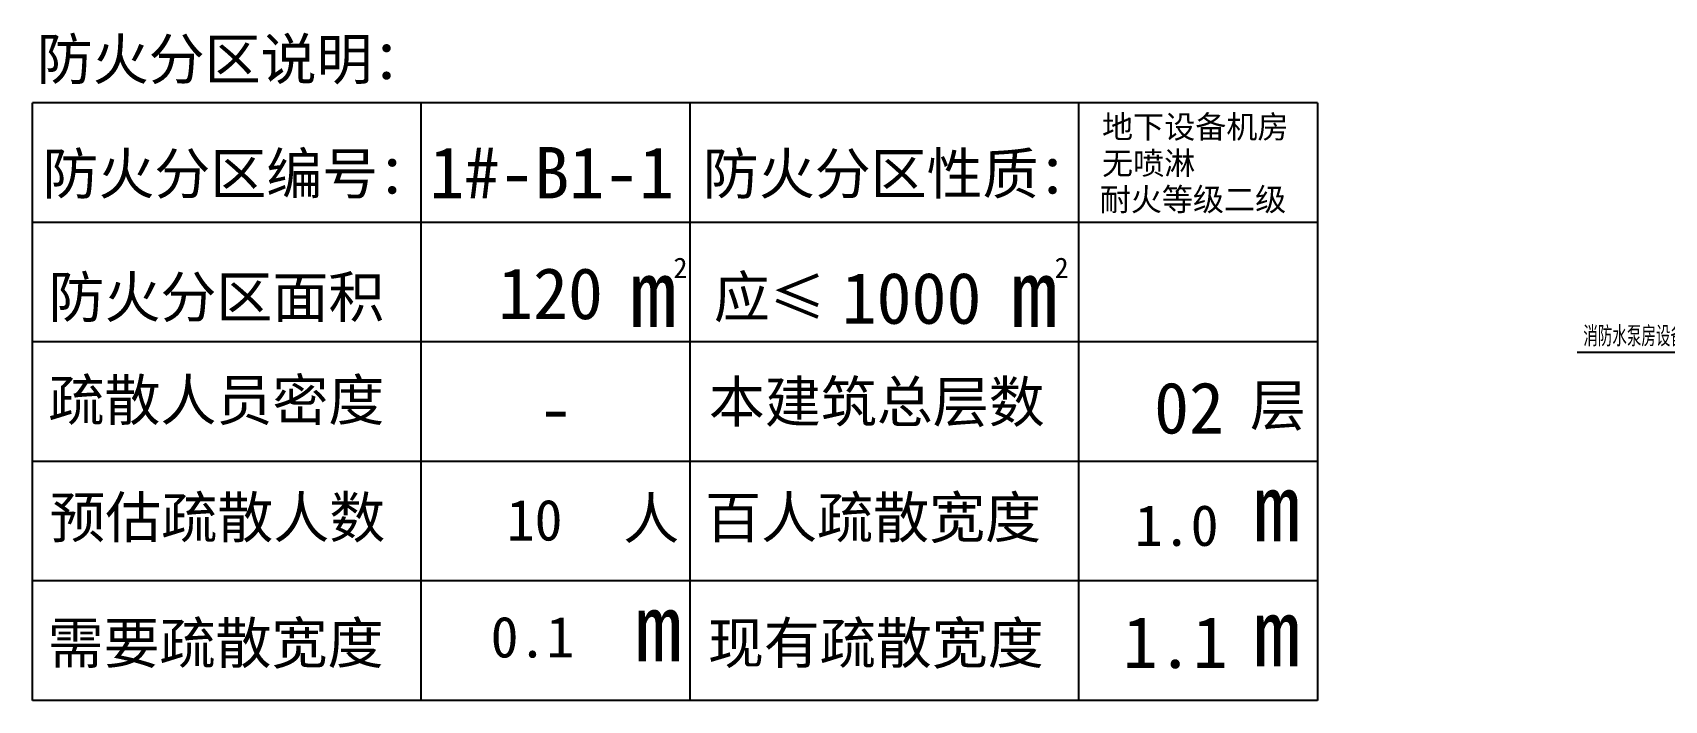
# Model space of a CAD drawing. Extents: x -821772 to -21949, y 506164 to 1049594.
# Drawn here: x -205852 to -178549, y 849330 to 860506 of the extents above; entities that cross this region are included whole.
import ezdxf
from ezdxf.xclip import XClip

# ---------------------------------------------------------------- set-up
doc = ezdxf.new("R2010")
doc.units = 0
doc.header["$LTSCALE"] = 1000
doc.header["$MEASUREMENT"] = 0
doc.header["$XCLIPFRAME"] = 2
for name, color, linetype in [('10平面20250807_t3$0$PUB_TEXT', 8, 'Continuous'), ('10平面20250807_t3$0$建-标高', 8, 'Continuous'), ('DIM_SYMB', 3, 'Continuous'), ('SPACE', 7, 'Continuous')]:
    doc.layers.add(name, color=color, linetype=linetype)
doc.styles.add('10平面20250807_t3$0$A-STANDARD', font='SIMPLEX', dxfattribs={"bigfont": 'GBCBIG'})
doc.styles.add('分区$0$黑体', font='')
doc.styles.get('分区$0$黑体').set_extended_font_data('SimHei')

# ---------------------------------------------------------------- blocks, each defined once
blk = doc.blocks.new('121342115423wertwert')
for p, q in [((2764085, 1921579), (2764085, 1931579)), ((2770585, 1921579), (2770585, 1931579)), ((2775085, 1921579), (2775085, 1931579)), ((2781585, 1931579), (2781585, 1921579)), ((2785585, 1931579), (2785585, 1921579))]:
    blk.add_line(p, q)
for points in [[(2785585, 1931579), (2764085, 1931579)], [(2785585, 1929579), (2764085, 1929579)], [(2785585, 1927579), (2764085, 1927579)], [(2785585, 1925579), (2764085, 1925579)], [(2785585, 1923579), (2764085, 1923579)], [(2785585, 1921579), (2764085, 1921579)]]:
    blk.add_lwpolyline(points)
at = {"style": '分区$0$黑体'}
for s, height, p in [('防火分区说明：', 686.6, (2764153, 1931970)), ('防火分区编号：', 686.6, (2764248, 1930053)), ('防火分区性质：', 686.6, (2775298, 1930053)), ('防火分区面积', 686.6, (2764350, 1927988)), ('2', 344, (2774808, 1928647)), ('应≤', 686.6, (2775484, 1927988)), ('2', 344, (2781186, 1928647)), ('m', 1144, (2774075, 1927827)), ('m', 1144, (2780452, 1927827)), ('疏散人员密度', 686.6, (2764350, 1926264)), ('本建筑总层数', 686.6, (2775400, 1926234)), ('层', 687, (2784454, 1926176)), ('预估疏散人数', 686.6, (2764366, 1924299)), ('人', 687, (2773967, 1924284)), ('百人疏散宽度', 686.6, (2775339, 1924299)), ('m', 1144, (2784513, 1924241)), ('需要疏散宽度', 686.6, (2764336, 1922197)), ('m', 1144, (2774164, 1922234)), ('现有疏散宽度', 686.6, (2775384, 1922197)), ('m', 1144, (2784513, 1922149))]:
    blk.add_text(s, height=height, dxfattribs=at).set_placement(p)
at = {"layer": 'SPACE', "color": 4, "style": '分区$0$黑体'}
blk.add_text('1.0', height=686.6, dxfattribs=at).set_placement((2782528, 1924165))
blk = doc.blocks.new('10平面20250807_t3')
at = {"layer": '10平面20250807_t3$0$建-标高'}
blk.add_line((-175040, 855150), (-180010, 855150), dxfattribs=at)
at = {"layer": '10平面20250807_t3$0$PUB_TEXT', "style": '10平面20250807_t3$0$A-STANDARD'}
blk.add_text('消防水泵房设备基础示意，定位详见水专业', height=337.589, dxfattribs=at).set_placement((-179905, 855255))

msp = doc.modelspace()

# ---------------------------------------------------------------- block references
at = {"ltscale": 100}
ref = msp.add_blockref('10平面20250807_t3', (0, 0), dxfattribs=at)
XClip(ref).set_block_clipping_path([(-386212.6353242097, 506163.79756496), (-21948.7593967821, 884998.2285294847)])

# ---------------------------------------------------------------- next in the draw order: linework, layer by layer
at = {"layer": 'DIM_SYMB'}
msp.add_lwpolyline([(-184352.1, 859329.9, 0, 0, 0), (-173954.2, 853720, 0, 400, 0), (-175274.3, 854432.2, 0, 0, 0)], format="xyseb", dxfattribs=at)

# ---------------------------------------------------------------- next in the draw order: block references
at = {"layer": 'SPACE', "color": 4}
msp.add_blockref('121342115423wertwert', (-2969936.9, -1072249.3), dxfattribs=at)

# ---------------------------------------------------------------- next in the draw order: texts
at = {"layer": 'SPACE', "color": 4, "style": '分区$0$黑体'}
for s, height, p in [('地下设备机房', 381.44, (-187958.9, 858739.1)), ('1#-B1-1', 859.44, (-199211.2, 857732.2)), ('无喷淋', 381.44, (-187958.9, 858130.1)), ('耐火等级二级', 381.44, (-187997.8, 857524.3)), ('120', 859.44, (-198063.6, 855711)), ('1000', 859.44, (-192315.3, 855633.3)), ('02', 859.44, (-187086.8, 853796.4)), ('-', 859.4, (-197389.8, 853790.2)), ('10', 686.59, (-197920, 852005.7)), ('0.1', 686.59, (-198188.6, 850048.1)), ('1.1', 859.44, (-187610.2, 849871.1))]:
    msp.add_text(s, height=height, dxfattribs=at).set_placement(p)

doc.saveas('drawing.dxf')
